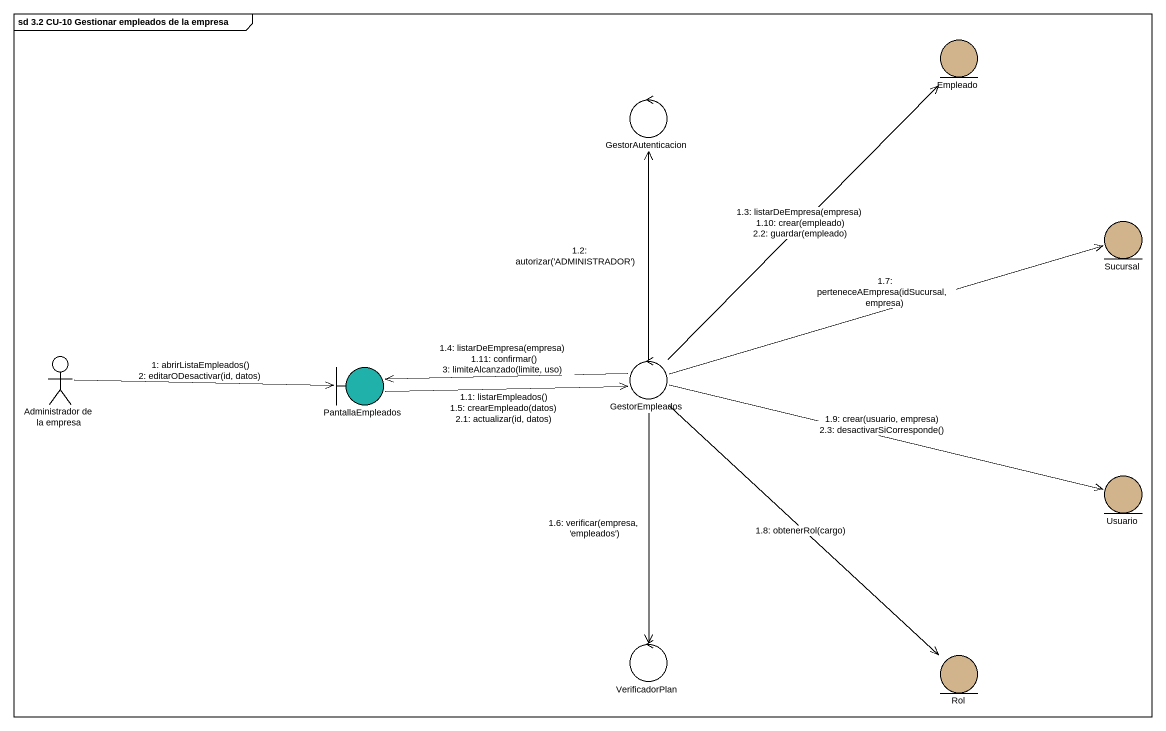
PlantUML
@startuml
mainframe sd 3.2 CU-10 Gestionar empleados de la empresa
entity Empleado #D2B48C
control GestorAutenticacion
entity Sucursal #D2B48C
actor "Administrador de la empresa" as Administrador_de_la_empresa
boundary PantallaEmpleados #20B2AA
control GestorEmpleados
entity Usuario #D2B48C
control VerificadorPlan
entity Rol #D2B48C
Administrador_de_la_empresa -right-> PantallaEmpleados : 1: abrirListaEmpleados()\n2: editarODesactivar(id, datos)
PantallaEmpleados -right-> GestorEmpleados : 1.1: listarEmpleados()\n1.5: crearEmpleado(datos)\n2.1: actualizar(id, datos)
GestorEmpleados -up-> GestorAutenticacion : 1.2: autorizar('ADMINISTRADOR')
GestorEmpleados -up-> Empleado : 1.3: listarDeEmpresa(empresa)\n1.10: crear(empleado)\n2.2: guardar(empleado)
GestorEmpleados -left-> PantallaEmpleados : 1.4: listarDeEmpresa(empresa)\n1.11: confirmar()\n3: limiteAlcanzado(limite, uso)
GestorEmpleados --> VerificadorPlan : 1.6: verificar(empresa, 'empleados')
GestorEmpleados -right-> Sucursal : 1.7: perteneceAEmpresa(idSucursal, empresa)
GestorEmpleados --> Rol : 1.8: obtenerRol(cargo)
GestorEmpleados -right-> Usuario : 1.9: crear(usuario, empresa)\n2.3: desactivarSiCorresponde()
@enduml
